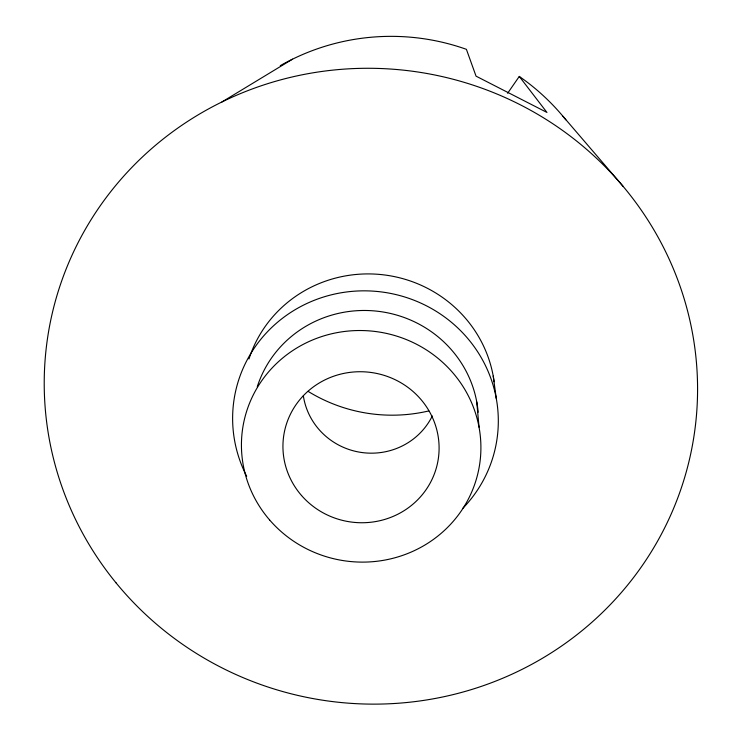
<?xml version="1.0" encoding="UTF-8"?>
<svg xmlns="http://www.w3.org/2000/svg" width="740" height="740" viewBox="0 0 740 740"><rect width="100%" height="100%" fill="white"/><g stroke="black" fill="none" stroke-linecap="round" stroke-linejoin="round"><path stroke-width="1.11" d="M507.612 93.277L519.277 76.433A222.407 219.641 9.2 0 1 565.85 119.815M221.963 101.944L292.522 59.172M562.937 116.263L623.246 186.536M519.277 76.433L546.952 112.443L476.051 76.155L466.394 49.321A222.407 219.641 9.2 0 0 280.275 65.657M493.238 376.096L496.281 398.499M476.773 401.95L479.03 427.165M248.982 359.002A126.022 122.387 9.2 0 1 380.064 274.466A126.022 122.387 9.2 0 1 494.126 381.757M432.299 415.982A68.228 66.341 9.2 0 1 360.565 452.334A68.228 66.341 9.2 0 1 303.345 395.789M257.27 386.761A113.248 109.668 9.2 0 1 377.622 311.244A113.248 109.668 9.2 0 1 478.16 412.236M246.697 476.255A132.95 128.751 9.2 0 1 292.235 311.475A132.95 128.751 9.2 0 1 466.792 337.357A132.95 128.751 9.2 0 1 462.852 508.297M428.784 410.931A158.286 156.288 9.2 0 1 308.127 391.377M115.986 582.787A326.914 317.691 9.2 0 0 675.287 504.301A326.914 317.691 9.2 0 0 321.419 71.521A326.914 317.691 9.2 0 0 115.986 582.787M301.55 495.532A78.153 75.443 9.2 0 0 434.574 473.36A78.153 75.443 9.2 0 0 346.912 372.821A78.153 75.443 9.2 0 0 301.55 495.532M269.61 519.952A119.843 115.69 9.2 0 0 473.776 486.892A119.843 115.69 9.2 0 0 340.113 332.103A119.843 115.69 9.2 0 0 269.61 519.952"/></g></svg>
